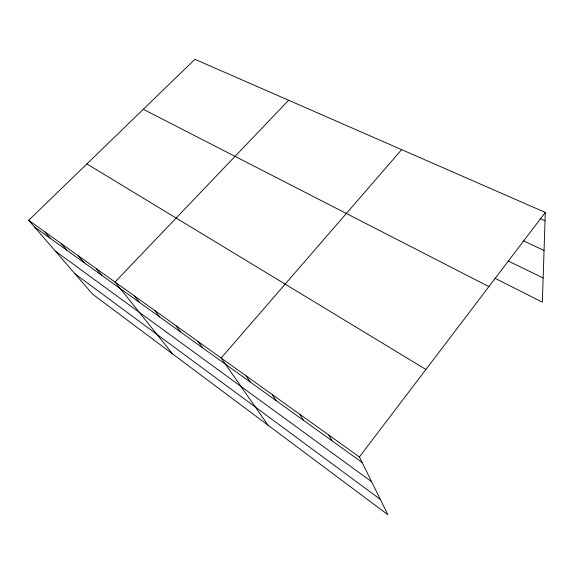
<?xml version="1.0" encoding="UTF-8"?>
<svg xmlns="http://www.w3.org/2000/svg" width="574" height="574" viewBox="0 0 574 574"><rect width="100%" height="100%" fill="white"/><g stroke="black" fill="none" stroke-linecap="round" stroke-linejoin="round"><path stroke-width="0.86" d="M28.7 220.294L359.403 456.947L387.859 514.699L92.665 294.24L28.7 220.294L194.895 59.301L545.3 212.43L542.351 302.168L494.982 278.275M359.403 456.947L545.3 212.43M401.642 149.649L221.155 358.018L268.001 425.183M288.629 100.263L115.022 282.071L172.573 353.914M540.141 218.601L545.027 220.768M523.416 240.843L544.052 250.443M508.169 260.976L543.148 277.981M143.292 109.29L488.897 286.62M86.889 163.927L425.908 369.477M34.483 226.988L362.094 462.414M55.341 251.089L371.6 481.694M75.05 273.877L380.304 499.358M44.65 231.709L50.354 238.389M61.217 243.57L66.835 250.235M78.444 255.896L83.955 262.533M96.367 268.718L101.763 275.333M134.467 295.983L139.59 302.512M154.743 310.491L159.701 316.97M175.909 325.637L180.688 332.052M198.023 341.465L202.6 347.794M246.131 375.891L250.221 382.011M272.341 394.647L276.137 400.638M299.886 414.356L303.352 420.197M328.866 435.099L331.973 440.76"/></g></svg>
